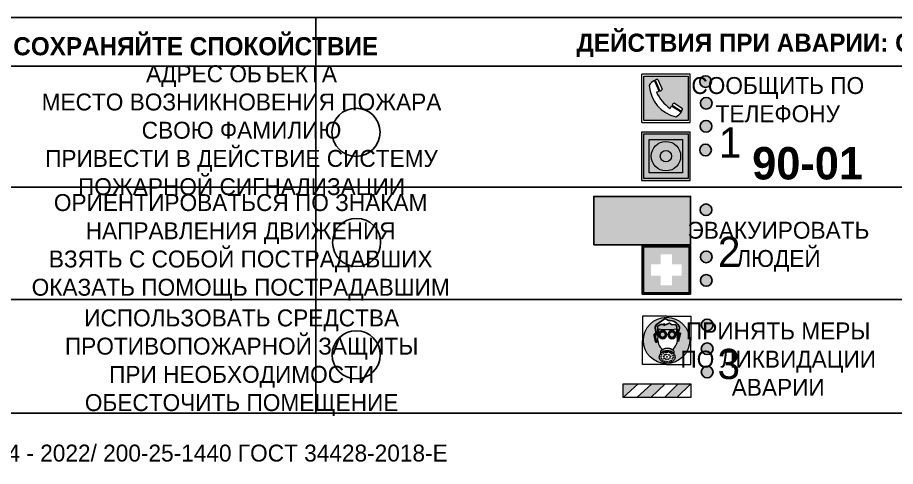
# Model space of a CAD drawing. Header units: millimetres. Extents: x 13810 to 67229, y 12374 to 21950.
# Drawn here: x 29186.3 to 29331.5, y 14562.1 to 14636.3 of the extents above; entities that cross this region are included whole.
import ezdxf

# ---------------------------------------------------------------- set-up
doc = ezdxf.new("R2010")
doc.units = ezdxf.units.MM
doc.styles.add('обычный', font='arial.ttf')

# ---------------------------------------------------------------- blocks, each defined once
blk = doc.blocks.new('A$C38D26F80')
h = blk.add_hatch(color=5)
h.dxf.hatch_style = 1
h.paths.add_polyline_path([(-8.77, -4.48, 1), (-0.19, -4.48, 1)])
h.paths.add_polyline_path([(-6.75, -3.58), (-6.75, -3.31), (-6.62, -3.22), (-6.5, -3.22), (-6.42, -3.3), (-6.39, -3.28), (-6.59, -2.23), (-6.59, -2.01), (-6.38, -1.58), (-4.76, -0.4), (-4.13, -0.79, -0.362848), (-2.1, -2.1, -0.201049), (-2.17, -2.48, 0.085434), (-2.26, -3.13), (-1.9, -3.16), (-2.25, -4.7), (-2.4, -4.59), (-2.43, -4.34), (-2.36, -4.34), (-2.14, -3.34), (-2.47, -3.42), (-2.58, -1.95), (-2.77, -1.58), (-3.58, -1.52), (-3.92, -1.26), (-5.05, -1.73), (-4.87, -1.39), (-5.41, -1.6), (-5.41, -1.46), (-6.13, -1.87), (-6.18, -3.5), (-6.56, -3.47), (-6.37, -4.59), (-6.16, -4.43), (-6.16, -4.66), (-6.36, -4.79), (-6.37, -4.8), (-6.51, -4.76)], flags=16)
h.paths.add_polyline_path([(-6.51, -4.76), (-6.36, -4.79), (-6.37, -4.8)], flags=0)
h.paths.add_polyline_path([(-5.92, -2.34, 0.089508), (-2.67, -2.35), (-2.48, -3.88, -0.268602), (-3.4, -6.18, 0.262449), (-5.2, -6.18, -0.268602), (-6.11, -3.88)], flags=16)
edge = h.paths.add_edge_path(flags=16)
edge.add_ellipse((-5.19, -3.41), major_axis=(0, 0.842), ratio=0.848992, start_angle=0, end_angle=360)
edge = h.paths.add_edge_path(flags=0)
edge.add_ellipse((-5.19, -3.39), major_axis=(0, 0.665), ratio=0.853798, start_angle=0, end_angle=360)
edge = h.paths.add_edge_path(flags=0)
edge.add_ellipse((-5.19, -3.4), major_axis=(0, 0.528), ratio=0.864094, start_angle=0, end_angle=360)
edge = h.paths.add_edge_path(flags=16)
edge.add_ellipse((-3.47, -3.4), major_axis=(0, 0.842), ratio=0.848992, start_angle=0, end_angle=360)
h.paths.add_polyline_path([(-3.13, -6.45), (-3.13, -6.84, 0.383174), (-5.57, -6.85), (-5.57, -6.49, -0.369952)], flags=16)
edge = h.paths.add_edge_path(flags=0)
edge.add_ellipse((-3.47, -3.39), major_axis=(0, 0.665), ratio=0.853798, start_angle=0, end_angle=360)
edge = h.paths.add_edge_path(flags=0)
edge.add_ellipse((-3.47, -3.4), major_axis=(0, 0.528), ratio=0.864094, start_angle=0, end_angle=360)
edge = h.paths.add_edge_path(flags=16)
edge.add_ellipse((-4.34, -7.57), major_axis=(-1.48, 0), ratio=0.744955, start_angle=0, end_angle=360)
h.paths.add_polyline_path([(-5.01, -6.85, -1), (-5.15, -6.85, -1)], flags=0)
h.paths.add_polyline_path([(-5.33, -7.14, -1), (-5.47, -7.14, -1)], flags=0)
h.paths.add_polyline_path([(-4.61, -6.71, -1), (-4.74, -6.71, -1)], flags=16)
h.paths.add_polyline_path([(-5.43, -7.51, -1), (-5.57, -7.51, -1)], flags=0)
h.paths.add_polyline_path([(-4.26, -6.67, -1), (-4.4, -6.67, -1)], flags=16)
h.paths.add_polyline_path([(-4.74, -7.14, -1), (-4.88, -7.14, -1)], flags=0)
h.paths.add_polyline_path([(-4.93, -7.43, -1), (-5.07, -7.43, -1)], flags=0)
h.paths.add_polyline_path([(-4.41, -7.07, -1), (-4.54, -7.07, -1)], flags=0)
h.paths.add_polyline_path([(-5.33, -7.87, -1), (-5.46, -7.87, -1)], flags=0)
h.paths.add_polyline_path([(-3.8, -6.71, -1), (-3.94, -6.71, -1)], flags=16)
h.paths.add_polyline_path([(-4.85, -7.78, -1), (-4.98, -7.78, -1)], flags=0)
h.paths.add_polyline_path([(-3.96, -7.14, -1), (-4.1, -7.14, -1)], flags=0)
h.paths.add_polyline_path([(-4.33, -7.53, -1), (-4.47, -7.53, -1)], flags=0)
h.paths.add_polyline_path([(-5.09, -8.12, -1), (-5.23, -8.12, -1)], flags=0)
h.paths.add_polyline_path([(-3.5, -6.94, -1), (-3.64, -6.94, -1)], flags=0)
h.paths.add_polyline_path([(-4.54, -7.97, -1), (-4.68, -7.97, -1)], flags=0)
h.paths.add_polyline_path([(-3.66, -7.39, -1), (-3.8, -7.39, -1)], flags=0)
h.paths.add_polyline_path([(-4.73, -8.35, -1), (-4.86, -8.35, -1)], flags=0)
h.paths.add_polyline_path([(-4.09, -7.96, -1), (-4.23, -7.96, -1)], flags=0)
h.paths.add_polyline_path([(-3.77, -7.74, -1), (-3.91, -7.74, -1)], flags=0)
h.paths.add_polyline_path([(-3.22, -7.27, -1), (-3.35, -7.27, -1)], flags=0)
h.paths.add_polyline_path([(-4.34, -8.4, -1), (-4.47, -8.4, -1)], flags=0)
h.paths.add_polyline_path([(-3.16, -7.61, -1), (-3.3, -7.61, -1)], flags=0)
h.paths.add_polyline_path([(-3.9, -8.35, -1), (-4.04, -8.35, -1)], flags=0)
h.paths.add_polyline_path([(-3.32, -7.91, -1), (-3.46, -7.91, -1)], flags=0)
h.paths.add_polyline_path([(-3.55, -8.23, -1), (-3.69, -8.23, -1)], flags=0)
at = {"color": 5, "lineweight": 5}
for p, q in [((-4.48, 0), (-8.96, 0)), ((-8.96, 0), (-8.96, -4.48)), ((-4.48, 0), (0, 0)), ((0, 0), (0, -4.48)), ((-6.59, -2.01), (-6.38, -1.58)), ((-6.38, -1.58), (-4.76, -0.4)), ((-5.41, -1.46), (-6.13, -1.87)), ((-4.87, -1.39), (-5.41, -1.6)), ((-5.41, -1.6), (-5.41, -1.46)), ((-3.92, -1.26), (-5.05, -1.73)), ((-5.05, -1.73), (-4.87, -1.39)), ((-4.76, -0.4), (-4.13, -0.79)), ((-3.58, -1.52), (-3.92, -1.26)), ((-2.77, -1.58), (-3.58, -1.52)), ((-2.58, -1.95), (-2.77, -1.58)), ((-6.75, -3.31), (-6.62, -3.22)), ((-6.62, -3.22), (-6.5, -3.22)), ((-6.59, -2.23), (-6.59, -2.01)), ((-6.39, -3.28), (-6.59, -2.23)), ((-6.5, -3.22), (-6.42, -3.3)), ((-6.13, -1.87), (-6.18, -3.5)), ((-5.92, -2.34), (-6.11, -3.88)), ((-2.67, -2.34), (-2.48, -3.88)), ((-2.47, -3.42), (-2.58, -1.95)), ((-1.9, -3.16), (-2.26, -3.13)), ((-2.25, -4.7), (-1.9, -3.16)), ((-8.96, -8.96), (-8.96, -4.48)), ((-6.75, -3.58), (-6.75, -3.31)), ((-6.51, -4.76), (-6.75, -3.58)), ((-6.18, -3.5), (-6.56, -3.47)), ((-6.56, -3.47), (-6.37, -4.59)), ((-6.37, -4.8), (-6.51, -4.76)), ((-6.42, -3.3), (-6.39, -3.28)), ((-6.37, -4.59), (-6.16, -4.43)), ((-6.16, -4.66), (-6.37, -4.8)), ((-6.16, -4.43), (-6.16, -4.66)), ((-2.14, -3.34), (-2.47, -3.42)), ((-2.43, -4.34), (-2.4, -4.59)), ((-2.43, -4.34), (-2.36, -4.34)), ((-2.4, -4.59), (-2.25, -4.7)), ((-2.36, -4.34), (-2.14, -3.34)), ((0, -8.96), (0, -4.48)), ((-5.57, -6.49), (-5.57, -6.85)), ((-3.13, -6.45), (-3.13, -6.84)), ((-4.48, -8.96), (-8.96, -8.96)), ((-4.48, -8.96), (0, -8.96))]:
    blk.add_line(p, q, dxfattribs=at)
at = {"color": 5}
for p, q in [((-6.59, -2.01), (-6.38, -1.58)), ((-6.38, -1.58), (-4.76, -0.4)), ((-5.41, -1.46), (-6.13, -1.87)), ((-4.87, -1.39), (-5.41, -1.6)), ((-5.41, -1.6), (-5.41, -1.46)), ((-3.92, -1.26), (-5.05, -1.73)), ((-5.05, -1.73), (-4.87, -1.39)), ((-4.76, -0.4), (-4.13, -0.79)), ((-3.58, -1.52), (-3.92, -1.26)), ((-2.77, -1.58), (-3.58, -1.52)), ((-2.58, -1.95), (-2.77, -1.58)), ((-6.75, -3.31), (-6.62, -3.22)), ((-6.62, -3.22), (-6.5, -3.22)), ((-6.59, -2.23), (-6.59, -2.01)), ((-6.39, -3.28), (-6.59, -2.23)), ((-6.5, -3.22), (-6.42, -3.3)), ((-6.13, -1.87), (-6.18, -3.5)), ((-2.47, -3.42), (-2.58, -1.95)), ((-2.26, -3.13), (-1.9, -3.16)), ((-1.9, -3.16), (-2.25, -4.7)), ((-6.75, -3.58), (-6.75, -3.31)), ((-6.51, -4.76), (-6.75, -3.58)), ((-6.18, -3.5), (-6.56, -3.47)), ((-6.56, -3.47), (-6.37, -4.59)), ((-6.37, -4.8), (-6.51, -4.76)), ((-6.36, -4.79), (-6.51, -4.76)), ((-6.42, -3.3), (-6.39, -3.28)), ((-6.37, -4.59), (-6.16, -4.43)), ((-6.16, -4.66), (-6.37, -4.8)), ((-6.16, -4.66), (-6.36, -4.79)), ((-6.16, -4.43), (-6.16, -4.66)), ((-2.14, -3.34), (-2.47, -3.42)), ((-2.4, -4.59), (-2.43, -4.34)), ((-2.43, -4.34), (-2.36, -4.34)), ((-2.25, -4.7), (-2.4, -4.59)), ((-2.36, -4.34), (-2.14, -3.34))]:
    blk.add_line(p, q, dxfattribs=at)
at = {"color": 5, "lineweight": 5}
for centre, radius in [((-4.48, -4.48), 4.29), ((-5.5, -7.51), 0.0678), ((-5.4, -7.14), 0.0678), ((-5.4, -7.87), 0.0678), ((-5.16, -8.12), 0.0678), ((-5.08, -6.85), 0.0678), ((-5, -7.43), 0.0678), ((-4.91, -7.78), 0.0678), ((-4.81, -7.14), 0.0678), ((-4.67, -6.71), 0.0678), ((-4.61, -7.97), 0.0678), ((-4.47, -7.07), 0.0678), ((-4.4, -7.53), 0.0678), ((-4.33, -6.67), 0.0678), ((-4.16, -7.96), 0.0678), ((-4.03, -7.14), 0.0678), ((-3.87, -6.71), 0.0678), ((-3.84, -7.74), 0.0678), ((-3.73, -7.39), 0.0678), ((-3.57, -6.94), 0.0678), ((-3.39, -7.91), 0.0678), ((-3.28, -7.27), 0.0678), ((-3.23, -7.61), 0.0678), ((-4.79, -8.35), 0.0678), ((-4.4, -8.4), 0.0678), ((-3.97, -8.35), 0.0678), ((-3.62, -8.23), 0.0678)]:
    blk.add_circle(centre, radius, dxfattribs=at)
at = {"color": 5}
for centre, radius, start, end in [((-3.89, -2.66), 1.88, 17.387, 97.1599), ((-0.35, -3.07), 1.91, 162.2553, 181.7878), ((-2.6, -2.2), 0.511, 326.3906, 11.8614)]:
    blk.add_arc(centre, radius, start, end, dxfattribs=at)
at = {"color": 5, "lineweight": 5}
for centre, radius, start, end in [((-4.28, 6.66), 9.15, 259.6987, 280.1569), ((-0.47, -3.05), 1.79, 161.5846, 182.4584), ((-2.6, -2.2), 0.513, 326.4781, 11.7739), ((-3.66, -4.24), 2.47, 171.573, 231.7124), ((-4.93, -4.24), 2.47, 308.2876, 8.427), ((-4.33, -7.88), 1.87, 50.358, 131.5662), ((-4.34, -8.2), 1.82, 48.4943, 132.3565), ((-4.3, -7.78), 1.83, 60.5889, 119.4111)]:
    blk.add_arc(centre, radius, start, end, dxfattribs=at)
for centre, major_axis, ratio in [((-5.19, -3.41), (0, 0.842), 0.848992), ((-5.19, -3.39), (0, 0.665), 0.853798), ((-5.19, -3.4), (0, 0.528), 0.864094), ((-3.47, -3.4), (0, 0.842), 0.848992), ((-3.47, -3.39), (0, 0.665), 0.853798), ((-3.47, -3.4), (0, 0.528), 0.864094), ((-4.34, -7.57), (-1.48, 0), 0.744955)]:
    blk.add_ellipse(centre, major_axis=major_axis, ratio=ratio, dxfattribs=at)
blk = doc.blocks.new('A$C47DD6509')
at = {"lineweight": 5}
for points in [[(-8.69, 0), (-11.19, 0), (-11.19, -2.22)], [(-4.22, 0), (-6.45, 0), (-8.91, -2.22), (-6.61, -2.22)], [(0, 0), (-2.09, 0), (-4.36, -2.22), (-2.29, -2.22)]]:
    blk.add_hatch(color=242, dxfattribs=at).paths.add_polyline_path(points)
at = {"color": 242, "lineweight": 5}
for p, q in [((-11.19, -2.22), (-8.69, 0)), ((-11.19, -2.22), (-11.19, 0)), ((-11.19, 0), (-8.69, 0)), ((-11.19, 0), (0, 0)), ((-8.91, -2.22), (-6.45, 0)), ((-6.61, -2.22), (-4.22, 0)), ((-4.36, -2.22), (-2.09, 0)), ((-2.29, -2.22), (0, 0)), ((0, 0), (0, -2.22)), ((0, -2.22), (-11.19, -2.22))]:
    blk.add_line(p, q, dxfattribs=at)
blk = doc.blocks.new('A$C32E8229D')
at = {"true_color": 0xffffff}
blk.add_hatch(color=7, dxfattribs=at).paths.add_polyline_path([(0, 0), (0, -8), (16, -8), (16, 0)])
h = blk.add_hatch(color=126)
h.paths.add_polyline_path([(0.2, -0.2), (15.8, -0.2), (15.8, -7.8), (0.2, -7.8)])
h.paths.add_polyline_path([(13.49, -2.05), (12.08, -2.05), (11.37, -2.63, 0.162397), (11.29, -2.84), (11.29, -3.63), (10.35, -3.63), (10.35, -4.05), (11.68, -4.05), (11.68, -3.48), (12.26, -4.28), (11.29, -5.1), (11.29, -6.78), (11.85, -6.78), (11.85, -5.44), (12.8, -4.64), (12.8, -5.94), (14.46, -5.94), (14.46, -5.39), (13.45, -5.39), (13.45, -3.97), (12.46, -2.59), (13.15, -2.59), (13.69, -3.34), (14.18, -3)], flags=16)
h.paths.add_polyline_path([(10.74, -1.82, 1), (11.8, -1.82, 1)], flags=16)
h.paths.add_polyline_path([(9.39, -3.59), (5.99, -3.59), (6.56, -3.03), (5.91, -3.03), (5.1, -3.83), (5.91, -4.64), (6.56, -4.64), (5.99, -4.09), (9.39, -4.09)], flags=16)
h.paths.add_polyline_path([(4.29, -1.08), (1.72, -1.08), (1.72, -6.6), (4.29, -6.6)], flags=16)
at = {"color": 126}
blk.add_lwpolyline([(16, -8), (0, -8), (0, 0), (16, 0)], close=True, dxfattribs=at)
blk = doc.blocks.new('A$C18900ED3')
h = blk.add_hatch(color=126)
h.paths.add_polyline_path([(-0.18, -0.18), (-7.02, -0.18), (-7.02, -7.02), (-0.18, -7.02)])
h.paths.add_polyline_path([(-5.89, -4.46), (-5.89, -2.77), (-4.46, -2.77), (-4.46, -1.31), (-2.77, -1.31), (-2.77, -2.77), (-1.33, -2.77), (-1.33, -4.46), (-2.77, -4.46), (-2.77, -5.89), (-4.46, -5.89), (-4.46, -4.46)], flags=16)
at = {"color": 126}
for p, q in [((-7.2, 0), (-7.2, -7.2)), ((0, 0), (-7.2, 0)), ((0, -7.2), (0, 0)), ((-7.02, -7.02), (-7.02, -0.18)), ((-7.02, -0.18), (-0.18, -0.18)), ((-0.18, -0.18), (-0.18, -7.02)), ((-7.2, -7.2), (0, -7.2)), ((-0.18, -7.02), (-7.02, -7.02))]:
    blk.add_line(p, q, dxfattribs=at)
blk = doc.blocks.new('A$C456E1F9C')
at = {"lineweight": 5}
h = blk.add_hatch(color=242, dxfattribs=at)
h.paths.add_polyline_path([(0.51, -1.47), (0.51, -13.26), (12.29, -13.26), (12.29, -1.47)])
h.paths.add_polyline_path([(5.42, -4.95, -0.254479), (4.78, -5.4), (3.52, -2.53, -0.209735), (4.23, -2.4)], flags=16)
h.paths.add_polyline_path([(8.53, -8.6), (10.87, -10.17), (10.54, -10.76), (8.03, -9.13, -0.192251)], flags=16)
h.paths.add_polyline_path([(4.61, -5.49, 0.005518), (3.87, -5.72, 0.128647), (7.49, -10.01, 0.00809), (7.83, -9.33), (10.47, -10.97, -0.16736), (8.99, -12.25, -0.327862), (1.95, -3.95, -0.166952), (3.36, -2.62)], flags=16)
at = {"color": 242, "lineweight": 5}
for p, q in [((0, -13.77), (0, -0.97)), ((12.8, -0.97), (0, -0.97)), ((12.8, -13.77), (12.8, -0.97)), ((4.61, -5.49), (3.36, -2.62)), ((3.52, -2.53), (4.78, -5.4)), ((4.23, -2.4), (5.42, -4.95)), ((8.03, -9.13), (10.54, -10.76)), ((10.81, -10.12), (8.53, -8.6)), ((7.83, -9.33), (10.47, -10.97)), ((10.54, -10.76), (10.8, -10.3)), ((10.8, -10.3), (10.81, -10.12)), ((0, -13.77), (12.8, -13.77))]:
    blk.add_line(p, q, dxfattribs=at)
blk.add_lwpolyline([(0.51, -1.47), (12.29, -1.47), (12.29, -13.26), (0.51, -13.26)], close=True, dxfattribs=at)
for centre, radius, start, end in [((4.59, -5.34), 2.99, 114.2845, 152.1974), ((11.12, -3.31), 9.19, 183.9915, 256.6009), ((4.02, -3.27), 0.891, 76.3284, 123.7092), ((14.98, -39.1), 35.17, 107.1487, 108.4135), ((13.86, -0.94), 11.08, 205.5536, 234.8762), ((4.68, -4.59), 0.824, 276.9621, 334.0723), ((8.94, -9.5), 0.989, 114.4092, 157.9388), ((-13.31, 0.8), 23.44, 332.5487, 334.4027), ((7.87, -9.46), 3, 291.9291, 329.9329)]:
    blk.add_arc(centre, radius, start, end, dxfattribs=at)
blk = doc.blocks.new('A$C54414219')
at = {"true_color": 0xffffff}
h = blk.add_hatch(color=7, dxfattribs=at)
h.paths.add_polyline_path([(2.39, -9.45), (2.39, -18.3), (11.23, -18.3), (11.23, -9.45)], flags=0)
h.paths.add_polyline_path([(10.71, -13.87, -1), (2.92, -13.87, -1)], flags=0)
h.paths.add_polyline_path([(8.3, -13.87, -1), (5.33, -13.87, -1)], flags=0)
h.paths.add_polyline_path([(0.41, -7.47), (0.41, -20.27), (13.21, -20.27), (13.21, -7.47)])
h.paths.add_polyline_path([(0.92, -19.77), (12.71, -19.77), (12.71, -7.98), (0.92, -7.98)], flags=16)
h.paths.add_polyline_path([(11.23, -9.45), (11.23, -18.3), (2.39, -18.3), (2.39, -9.45)], flags=0)
at = {"lineweight": 5}
h = blk.add_hatch(color=242, dxfattribs=at)
h.paths.add_polyline_path([(12.71, -7.98), (0.92, -7.98), (0.92, -19.77), (12.71, -19.77)])
h.paths.add_polyline_path([(11.23, -18.3), (2.39, -18.3), (2.39, -9.45), (11.23, -9.45)], flags=16)
h.paths.add_polyline_path([(10.71, -13.87, -1), (2.92, -13.87, -1)], flags=0)
h.paths.add_polyline_path([(8.3, -13.87, -1), (5.33, -13.87, -1)], flags=0)
at = {"true_color": 0xffffff}
h = blk.add_hatch(color=7, dxfattribs=at)
h.paths.add_polyline_path([(2.39, -9.45), (2.39, -18.3), (11.23, -18.3), (11.23, -9.45)])
h.paths.add_polyline_path([(10.71, -13.87, -1), (2.92, -13.87, -1)], flags=16)
h.paths.add_polyline_path([(8.3, -13.87, -1), (5.33, -13.87, -1)], flags=0)
at = {"lineweight": 5}
h = blk.add_hatch(color=242, dxfattribs=at)
h.paths.add_polyline_path([(2.92, -13.87, 1), (10.71, -13.87, 1)])
h.paths.add_polyline_path([(8.3, -13.87, -1), (5.33, -13.87, -1)], flags=16)
at = {"color": 242, "lineweight": 5}
for p, q in [((0.41, -20.27), (0.41, -7.47)), ((0.41, -7.47), (13.21, -7.47)), ((0.41, -7.47), (13.21, -7.47)), ((13.21, -20.27), (13.21, -7.47)), ((0.41, -20.27), (13.21, -20.27))]:
    blk.add_line(p, q, dxfattribs=at)
for points in [[(0.92, -7.98), (12.71, -7.98), (12.71, -19.77), (0.92, -19.77)], [(2.39, -9.45), (11.23, -9.45), (11.23, -18.3), (2.39, -18.3)]]:
    blk.add_lwpolyline(points, close=True, dxfattribs=at)
for radius in [3.89, 1.49]:
    blk.add_circle((6.81, -13.87), radius, dxfattribs=at)

msp = doc.modelspace()

# ---------------------------------------------------------------- hatches: boundary and pattern name
at = {"lineweight": 0}
h = msp.add_hatch(color=256, dxfattribs=at)
h.dxf.hatch_style = 1
h.paths.add_polyline_path([(29299.16, 14625.76, 1), (29301.09, 14625.76, 1)])
h = msp.add_hatch(color=256, dxfattribs=at)
h.dxf.hatch_style = 1
h.paths.add_polyline_path([(29299.26, 14622.17, 1), (29301.2, 14622.17, 1)])
h = msp.add_hatch(color=256, dxfattribs=at)
h.dxf.hatch_style = 1
h.paths.add_polyline_path([(29299.23, 14618.36, 1), (29301.16, 14618.36, 1)])
h = msp.add_hatch(color=256, dxfattribs=at)
h.dxf.hatch_style = 1
h.paths.add_polyline_path([(29299.14, 14614.44, 1), (29301.07, 14614.44, 1)])
h = msp.add_hatch(color=256, dxfattribs=at)
h.dxf.hatch_style = 1
h.paths.add_polyline_path([(29299.23, 14604.55, 1), (29301.16, 14604.55, 1)])
h = msp.add_hatch(color=256, dxfattribs=at)
h.dxf.hatch_style = 1
h.paths.add_polyline_path([(29299.27, 14596.77, 1), (29301.2, 14596.77, 1)])
h = msp.add_hatch(color=256, dxfattribs=at)
h.dxf.hatch_style = 1
h.paths.add_polyline_path([(29299.26, 14592.87, 1), (29301.19, 14592.87, 1)])
h = msp.add_hatch(color=256, dxfattribs=at)
h.dxf.hatch_style = 1
h.paths.add_polyline_path([(29299.42, 14585.51, 1), (29301.35, 14585.51, 1)])
h = msp.add_hatch(color=256, dxfattribs=at)
h.dxf.hatch_style = 1
h.paths.add_polyline_path([(29299.41, 14581.57, 1), (29301.34, 14581.57, 1)])
h = msp.add_hatch(color=256, dxfattribs=at)
h.dxf.hatch_style = 1
h.paths.add_polyline_path([(29299.42, 14577.73, 1), (29301.35, 14577.73, 1)])

# ---------------------------------------------------------------- linework, layer by layer
for points in [[(29091.91, 14628.29), (29235.68, 14628.29), (29235.68, 14636.35), (29091.91, 14636.35)], [(29235.68, 14628.29), (29379.45, 14628.29), (29379.45, 14636.35), (29235.68, 14636.35)], [(29091.91, 14628.29), (29235.68, 14628.29), (29235.68, 14570.89), (29091.91, 14570.89)], [(29235.68, 14628.29), (29379.45, 14628.29), (29379.45, 14570.89), (29235.68, 14570.89)]]:
    msp.add_lwpolyline(points, close=True)
for points in [[(29150.33, 14608.3), (29091.91, 14608.3), (29235.68, 14608.3)], [(29294.1, 14608.3), (29235.68, 14608.3), (29379.45, 14608.3)], [(29150.33, 14589.72), (29091.91, 14589.72), (29235.68, 14589.72)], [(29294.1, 14589.72), (29235.68, 14589.72), (29379.45, 14589.72)]]:
    msp.add_lwpolyline(points)
for centre, radius in [((29300.12, 14625.76), 0.966), ((29300.23, 14622.17), 0.966), ((29242.31, 14617.37), 3.98), ((29300.19, 14618.36), 0.966), ((29300.11, 14614.44), 0.966), ((29300.19, 14604.55), 0.966), ((29242.4, 14599.15), 3.98), ((29300.23, 14596.77), 0.966), ((29300.23, 14592.87), 0.966), ((29300.38, 14585.51), 0.966), ((29242.34, 14580.57), 3.98), ((29300.38, 14581.57), 0.966), ((29300.38, 14577.73), 0.966)]:
    msp.add_circle(centre, radius)

# ---------------------------------------------------------------- block references
for name, p, xscale, yscale, zscale in [('A$C456E1F9C', (29289.57, 14627.58), 0.625, 0.625, 0.625), ('A$C54414219', (29289.31, 14622.09), 0.625, 0.625, 0.625), ('A$C18900ED3', (29297.63, 14598.62), 1.111111111007631, 1.111111111007631, 1.111111111007631), ('A$C38D26F80', (29297.66, 14586.95), 0.8928571427240968, 0.8928571427240968, 0.8928571427240968)]:
    msp.add_blockref(name, p, dxfattribs=dict(xscale=xscale, yscale=yscale, zscale=zscale))
at = {"xscale": -1}
msp.add_blockref('A$C32E8229D', (29297.63, 14606.77), dxfattribs=at)
at = {"color": 242, "true_color": 0xc1121c}
msp.add_blockref('A$C47DD6509', (29297.66, 14575.74), dxfattribs=at)

# ---------------------------------------------------------------- texts
at = {"lineweight": 0, "attachment_point": 5, "style": 'обычный'}
for s, insert, char_height, width in [('{\\fProxima Nova Rg|b1|i0|c204|p2;ДЕЙСТВИЯ ПРИ ПОЖАРЕ: СОХРАНЯЙТЕ СПОКОЙСТВИЕ\\H1.6644x; }', (29189.08, 14631.17), 3, 175.1736), ('{\\fProxima Nova Rg|b1|i0|c204|p2;ДЕЙСТВИЯ ПРИ АВАРИИ: СОХРАНЯЙТЕ СПОКОЙСТВИЕ\\H1.6644x; }', (29335.29, 14631.75), 3, 175.1736), ('\\pi-8.4,l8.4,t8.4;{\\fProxima Nova Rg|b0|i0|c204|p2;АДРЕС ОБЪЕКТА\\PМЕСТО ВОЗНИКНОВЕНИЯ ПОЖАРА \\PСВОЮ ФАМИЛИЮ\\PПРИВЕСТИ В ДЕЙСТВИЕ СИСТЕМУ \\PПОЖАРНОЙ СИГНАЛИЗАЦИИ}', (29223.37, 14617.31), 2.8, 126.6484), ('{\\fProxima Nova Rg|b0|i0|c204|p2;СООБЩИТЬ ПО \\PТЕЛЕФОНУ}', (29312.06, 14622.75), 2.8, 126.6484), ('{\\fProxima Nova Rg|b0|i0|c204|p2;1\\H1.1667x; }', (29304.17, 14615.68), 5, 126.6484), ('{\\fProxima Nova Rg|b1|i0|c204|p2;\\H1.0714x;90-01\\fProxima Nova Rg|b0|i0|c204|p2;\\H0.93331x; \\H1.3449x; }', (29316.99, 14612.21), 5, 126.6484), ('\\pi-8.4,l8.4,t8.4;{\\fProxima Nova Rg|b0|i0|c204|p2;ОРИЕНТИРОВАТЬСЯ ПО ЗНАКАМ \\PНАПРАВЛЕНИЯ ДВИЖЕНИЯ\\PВЗЯТЬ С СОБОЙ ПОСТРАДАВШИХ\\PОКАЗАТЬ ПОМОЩЬ ПОСТРАДАВШИМ}', (29223.23, 14598.34), 2.8, 126.6484), ('{\\fProxima Nova Rg|b0|i0|c204|p2;ЭВАКУИРОВАТЬ \\PЛЮДЕЙ}', (29312.17, 14598.43), 2.8, 126.6484), ('{\\fProxima Nova Rg|b0|i0|c204|p2;2\\H1.1967x; }', (29304.02, 14597.6), 5, 126.6484), ('\\pi-8.4,l8.4,t8.4;{\\fProxima Nova Rg|b0|i0|c204|p2;ИСПОЛЬЗОВАТЬ СРЕДСТВА \\PПРОТИВОПОЖАРНОЙ ЗАЩИТЫ \\PПРИ НЕОБХОДИМОСТИ \\PОБЕСТОЧИТЬ ПОМЕЩЕНИЕ}', (29223.39, 14579.26), 2.8, 126.6484), ('{\\fProxima Nova Rg|b0|i0|c204|p2;ПРИНЯТЬ МЕРЫ \\PПО ЛИКВИДАЦИИ \\PАВАРИИ}', (29312.13, 14579.85), 2.8, 126.6484), ('{\\fProxima Nova Rg|b0|i0|c204|p2;3\\H1.1967x; }', (29303.95, 14579.02), 5, 126.6484), ('\\pi-8.4,l8.4,t8.4;{\\fProxima Nova Rg|b0|i0|c204|p2;ИЗГОТОВИТЕЛЬ: ИП АНДРЕЕВ А. А.\\fProxima Nova Rg|b0|i0|c0|p2; \\fProxima Nova Rg|b0|i0|c204|p2;ФП-24 - 2022/ 200-25-1440 ГОСТ 34428-2018-Е\\H1.2266x; }', (29183.43, 14563.91), 2.8, 191.3484)]:
    msp.add_mtext(s, dxfattribs=dict(at, insert=insert, char_height=char_height, width=width))

doc.saveas('drawing.dxf')
